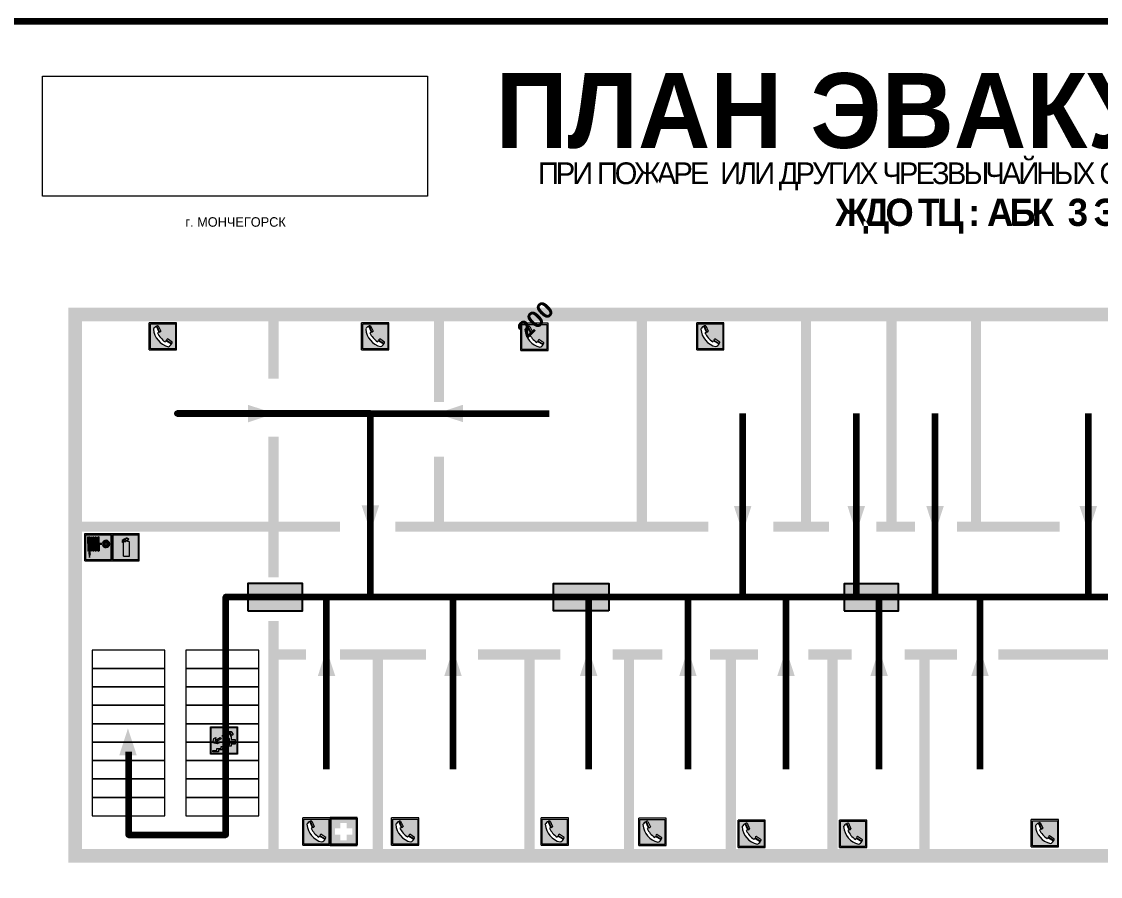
# Model space of a CAD drawing. Header units: millimetres. Extents: x 13114 to 67229, y 22859 to 38520.
# Drawn here: x 35169 to 35486, y 25619.9 to 25871.1 of the extents above; entities that cross this region are included whole.
import ezdxf

# ---------------------------------------------------------------- set-up
doc = ezdxf.new("R2010")
doc.units = ezdxf.units.MM
doc.layers.add('План_Штампы', color=7, linetype='Continuous')
doc.styles.add('обычный', font='arial.ttf')
picture_1 = doc.add_image_def('image1.jpg', size_in_pixel=(337, 105))

# ---------------------------------------------------------------- blocks, each defined once
blk = doc.blocks.new('вниз 3')
at = {"lineweight": 0, "true_color": 0xffffff}
h = blk.add_hatch(color=7, dxfattribs=at)
h.dxf.hatch_style = 1
h.paths.add_polyline_path([(40997.5, -4475.69), (40997.25, -4475.28), (40995.76, -4476.15), (40995.97, -4475.23), (40995.39, -4475.56), (40995.05, -4476.83), (40996.33, -4477.17), (40996.91, -4476.83), (40996, -4476.55)], flags=0)
h.paths.add_polyline_path([(40999.81, -4473.95), (41000.22, -4473.95), (41000.64, -4474.67), (41001.03, -4474.43), (41000.46, -4473.49), (41000.42, -4473.49), (40999.43, -4473.49), (40998.68, -4473.92), (40998.68, -4474.57), (40997.88, -4474.57), (40997.88, -4475), (40999.14, -4475), (40999.14, -4474.43), (40999.14, -4474.38), (40999.59, -4475.15), (40998.72, -4475.67), (40998.72, -4477.06), (40999.24, -4477.06), (40999.24, -4475.96), (40999.95, -4475.56), (40999.95, -4476.43), (41001.61, -4476.43), (41001.61, -4475.88), (41000.47, -4475.88), (41000.47, -4475.12)], flags=0)
h.paths.add_polyline_path([(40999.2, -4473.24, 1), (40998.35, -4473.24, 1)], flags=0)
h.paths.add_polyline_path([(41000.46, -4477.26), (41001.69, -4477.26), (41001.69, -4476.84), (41000.03, -4476.84), (41000.03, -4477.39), (40998.78, -4477.39), (40998.78, -4477.95), (40997.53, -4477.95), (40997.53, -4478.5), (40996.29, -4478.5), (40996.29, -4479.06), (40995.05, -4479.06), (40995.05, -4479.48), (40995.29, -4479.48), (40996.72, -4479.48), (40996.72, -4478.92), (40997.97, -4478.92), (40997.97, -4478.36), (40999.2, -4478.36), (40999.2, -4477.81), (41000.46, -4477.81)], flags=0)
h.paths.add_polyline_path([(41002.37, -4472.17), (40994.37, -4472.17), (40994.37, -4480.17), (41002.37, -4480.17)])
h.paths.add_polyline_path([(41002.16, -4479.96), (40994.57, -4479.96), (40994.57, -4472.37), (41002.16, -4472.37)], flags=16)
h.paths.add_polyline_path([(41001.61, -4475.88), (41001.61, -4476.43), (40999.95, -4476.43), (40999.95, -4475.56), (40999.24, -4475.96), (40999.24, -4477.06), (40998.72, -4477.06), (40998.72, -4475.67), (40999.59, -4475.15), (40999.14, -4474.38), (40999.14, -4474.43), (40999.14, -4475), (40997.88, -4475), (40997.88, -4474.57), (40998.68, -4474.57), (40998.68, -4473.92), (40999.43, -4473.49), (41000.42, -4473.49), (41000.46, -4473.49), (41001.03, -4474.43), (41000.64, -4474.67), (41000.22, -4473.95), (40999.81, -4473.95), (41000.47, -4475.12), (41000.47, -4475.88)], flags=0)
h.paths.add_polyline_path([(41001.69, -4476.84), (41001.69, -4477.26), (41000.46, -4477.26), (41000.46, -4477.81), (40999.2, -4477.81), (40999.2, -4478.36), (40997.97, -4478.36), (40997.97, -4478.92), (40996.72, -4478.92), (40996.72, -4479.48), (40995.05, -4479.48), (40995.05, -4479.06), (40996.29, -4479.06), (40996.29, -4478.5), (40997.53, -4478.5), (40997.53, -4477.95), (40998.78, -4477.95), (40998.78, -4477.39), (41000.03, -4477.39), (41000.03, -4476.84)], flags=0)
h.paths.add_polyline_path([(40998.35, -4473.24, -1), (40999.2, -4473.24, -1)], flags=0)
h.paths.add_polyline_path([(40997.5, -4475.69), (40996, -4476.55), (40996.91, -4476.83), (40996.33, -4477.17), (40995.05, -4476.83), (40995.39, -4475.56), (40995.97, -4475.23), (40995.76, -4476.15), (40997.25, -4475.28)], flags=0)
at = {"lineweight": 0}
h = blk.add_hatch(color=126, dxfattribs=at)
h.dxf.hatch_style = 1
h.paths.add_polyline_path([(41002.16, -4472.37), (40994.57, -4472.37), (40994.57, -4479.96), (41002.16, -4479.96)])
h.paths.add_polyline_path([(40995.97, -4475.23), (40995.76, -4476.15), (40997.25, -4475.28), (40997.5, -4475.69), (40996, -4476.55), (40996.91, -4476.83), (40996.33, -4477.17), (40995.05, -4476.83), (40995.39, -4475.56)], flags=16)
h.paths.add_polyline_path([(40997.88, -4474.57), (40998.68, -4474.57), (40998.68, -4473.92), (40999.43, -4473.49), (41000.42, -4473.49), (41000.46, -4473.49), (41001.03, -4474.43), (41000.64, -4474.67), (41000.22, -4473.95), (40999.81, -4473.95), (41000.47, -4475.12), (41000.47, -4475.88), (41001.61, -4475.88), (41001.61, -4476.43), (40999.95, -4476.43), (40999.95, -4475.56), (40999.24, -4475.96), (40999.24, -4477.06), (40998.72, -4477.06), (40998.72, -4475.67), (40999.59, -4475.15), (40999.14, -4474.38), (40999.14, -4474.43), (40999.14, -4475), (40997.88, -4475)], flags=16)
h.paths.add_polyline_path([(40998.35, -4473.24, -1), (40999.2, -4473.24, -1)], flags=16)
h.paths.add_polyline_path([(40997.53, -4477.95), (40998.78, -4477.95), (40998.78, -4477.39), (41000.03, -4477.39), (41000.03, -4476.84), (41001.69, -4476.84), (41001.69, -4477.26), (41000.46, -4477.26), (41000.46, -4477.81), (40999.2, -4477.81), (40999.2, -4478.36), (40997.97, -4478.36), (40997.97, -4478.92), (40996.72, -4478.92), (40996.72, -4479.48), (40995.05, -4479.48), (40995.05, -4479.06), (40996.29, -4479.06), (40996.29, -4478.5), (40997.53, -4478.5)], flags=16)
at = {"lineweight": 0, "true_color": 0xffffff}
h = blk.add_hatch(color=7, dxfattribs=at)
h.dxf.hatch_style = 1
h.paths.add_polyline_path([(40999.2, -4473.24, 1), (40998.35, -4473.24, 1)])
h.paths.add_polyline_path([(40999.81, -4473.95), (41000.22, -4473.95), (41000.64, -4474.67), (41001.03, -4474.43), (41000.46, -4473.49), (41000.42, -4473.49), (40999.43, -4473.49), (40998.68, -4473.92), (40998.68, -4474.57), (40997.88, -4474.57), (40997.88, -4475), (40999.14, -4475), (40999.14, -4474.43), (40999.14, -4474.38), (40999.59, -4475.15), (40998.72, -4475.67), (40998.72, -4477.06), (40999.24, -4477.06), (40999.24, -4475.96), (40999.95, -4475.56), (40999.95, -4476.43), (41001.61, -4476.43), (41001.61, -4475.88), (41000.47, -4475.88), (41000.47, -4475.12)])
h.paths.add_polyline_path([(40999.2, -4477.81), (41000.46, -4477.81), (41000.46, -4477.26), (41001.69, -4477.26), (41001.69, -4476.84), (41000.03, -4476.84), (41000.03, -4477.39), (40998.78, -4477.39), (40998.78, -4477.95), (40997.53, -4477.95), (40997.53, -4478.5), (40996.29, -4478.5), (40996.29, -4479.06), (40995.05, -4479.06), (40995.05, -4479.48), (40995.29, -4479.48), (40996.72, -4479.48), (40996.72, -4478.92), (40997.97, -4478.92), (40997.97, -4478.36), (40999.2, -4478.36)])
h.paths.add_polyline_path([(40997.5, -4475.69), (40997.25, -4475.28), (40995.76, -4476.15), (40995.97, -4475.23), (40995.39, -4475.56), (40995.05, -4476.83), (40996.33, -4477.17), (40996.91, -4476.83), (40996, -4476.55)])
at = {"color": 126, "lineweight": 0}
for points in [[(40994.37, -4472.17), (41002.37, -4472.17), (41002.37, -4480.17), (40994.37, -4480.17)], [(40994.57, -4472.37), (41002.16, -4472.37), (41002.16, -4479.96), (40994.57, -4479.96)]]:
    blk.add_lwpolyline(points, close=True, dxfattribs=at)
for points in [[(40995.05, -4476.83), (40995.39, -4475.56), (40995.97, -4475.23), (40995.76, -4476.15), (40997.25, -4475.28), (40997.5, -4475.69), (40996, -4476.55), (40996.91, -4476.83), (40996.33, -4477.17), (40995.05, -4476.83)], [(40999.14, -4474.43), (40999.14, -4475), (40997.88, -4475), (40997.88, -4474.57), (40998.68, -4474.57), (40998.68, -4473.92), (40999.43, -4473.49), (41000.42, -4473.49), (41000.46, -4473.49), (41001.03, -4474.43), (41000.64, -4474.67), (41000.22, -4473.95), (40999.81, -4473.95), (41000.47, -4475.12), (41000.47, -4475.88), (41001.61, -4475.88), (41001.61, -4476.43), (40999.95, -4476.43), (40999.95, -4475.56), (40999.24, -4475.96), (40999.24, -4477.06), (40998.72, -4477.06), (40998.72, -4475.67), (40999.59, -4475.15), (40999.14, -4474.38), (40999.14, -4474.43)], [(40995.29, -4479.48), (40995.05, -4479.48), (40995.05, -4479.06), (40996.29, -4479.06), (40996.29, -4478.5), (40997.53, -4478.5), (40997.53, -4477.95), (40998.78, -4477.95), (40998.78, -4477.39), (41000.03, -4477.39), (41000.03, -4476.84), (41001.69, -4476.84), (41001.69, -4477.26), (41000.46, -4477.26), (41000.46, -4477.81), (40999.2, -4477.81), (40999.2, -4478.36), (40997.97, -4478.36), (40997.97, -4478.92), (40996.72, -4478.92), (40996.72, -4479.48), (40995.05, -4479.48)]]:
    blk.add_lwpolyline(points, dxfattribs=at)
blk.add_circle((40998.77, -4473.24), 0.426, dxfattribs=at)
blk = doc.blocks.new('A$C7B4425F7')
at = {"true_color": 0xffffff}
blk.add_hatch(color=7, dxfattribs=at).paths.add_polyline_path([(0, 0), (-16, 0), (-16, -8), (0, -8)])
h = blk.add_hatch(color=126)
h.paths.add_polyline_path([(-0.2, -0.2), (-15.8, -0.2), (-15.8, -7.8), (-0.2, -7.8)])
h.paths.add_polyline_path([(-11.76, -2.03), (-11.76, -3.66), (-11.17, -3.66, -0.568275), (-11.17, -6.18), (-12.58, -6.18), (-12.58, -2.03)], flags=16)
h.paths.add_polyline_path([(-13.33, -4.12, -0.495768), (-13.59, -6.18), (-15.03, -6.18), (-15.03, -2.03), (-13.59, -2.03, -0.487973)], flags=16)
h.paths.add_polyline_path([(-10.25, -2.03), (-9.48, -2.03), (-9.48, -6.18), (-10.25, -6.18)], flags=16)
h.paths.add_polyline_path([(-13.84, -3.69), (-14.24, -3.69), (-14.24, -3.03), (-13.9, -3.03, -0.692621)], flags=0)
h.paths.add_polyline_path([(-9.15, -2.03), (-8.4, -2.03), (-8.04, -3.07), (-7.68, -2.03), (-6.93, -2.03), (-7.64, -4.1), (-6.93, -6.18), (-7.68, -6.18), (-8.04, -5.14), (-8.4, -6.18), (-9.15, -6.18), (-8.44, -4.1)], flags=16)
h.paths.add_polyline_path([(-11.76, -4.46), (-11.42, -4.46, -0.692621), (-11.36, -5.12), (-11.76, -5.12)], flags=0)
h.paths.add_polyline_path([(-13.9, -5.2), (-14.24, -5.2), (-14.24, -4.55), (-13.84, -4.55, -0.708038)], flags=0)
edge = h.paths.add_edge_path(flags=16)
edge.add_ellipse((-5.51, -4.08), major_axis=(0, 2.05), ratio=0.586184, start_angle=0, end_angle=360)
edge = h.paths.add_edge_path(flags=0)
edge.add_ellipse((-5.51, -4.08), major_axis=(0, 1.14), ratio=0.454828, start_angle=0, end_angle=360)
h.paths.add_polyline_path([(-4.13, -4.96, 0.377264), (-3.48, -4.52, 0.0555), (-3.16, -2.03), (-1.66, -2.03), (-1.66, -4.96), (-0.96, -4.96), (-0.96, -7.01), (-1.75, -7.01), (-1.75, -6.18), (-3.3, -6.18), (-3.3, -7.02), (-4.13, -7.02)], flags=16)
h.paths.add_polyline_path([(-2.73, -2.91), (-2.28, -2.91), (-2.28, -4.96), (-3.05, -4.96, 0.079136)], flags=0)
at = {"color": 126}
blk.add_lwpolyline([(-16, -8), (0, -8), (0, 0), (-16, 0)], close=True, dxfattribs=at)
blk = doc.blocks.new('A$C37112FD5')
at = {"true_color": 0xf5f5ff}
h = blk.add_hatch(color=7, dxfattribs=at)
h.dxf.hatch_style = 1
h.paths.add_polyline_path([(12.8, -7.4), (0, -7.4), (0, -20.2), (12.8, -20.2)])
h.paths.add_polyline_path([(12.29, -7.91), (12.29, -19.69), (0.51, -19.69), (0.51, -7.91)], flags=16)
h.paths.add_polyline_path([(4.98, -9.04, -0.42597), (5.17, -9.22), (5.17, -12.25), (5.17, -15.29, -0.432244), (4.98, -15.47), (4.83, -15.47, -0.42597), (4.64, -15.29), (4.64, -12.25), (4.64, -9.22, -0.432244), (4.83, -9.04)], flags=0)
h.paths.add_polyline_path([(4.28, -9.22), (4.28, -12.25), (4.28, -15.29, -0.432244), (4.09, -15.47), (3.94, -15.47, -0.42597), (3.75, -15.29), (3.75, -12.25), (3.75, -9.22, -0.432244), (3.94, -9.04), (4.09, -9.04, -0.42597)], flags=0)
h.paths.add_polyline_path([(5.72, -9.04), (5.87, -9.04, -0.42597), (6.06, -9.22), (6.06, -12.25), (6.06, -15.29, -0.432244), (5.87, -15.47), (5.72, -15.47, -0.42597), (5.53, -15.29), (5.53, -12.25), (5.53, -9.22, -0.432244)], flags=0)
h.paths.add_polyline_path([(6.42, -8.9), (6.5, -8.9, -0.42597), (6.69, -9.08), (6.69, -12.03), (8.21, -12.03, -15.824349), (8.21, -12.47), (6.69, -12.47), (6.69, -15.42, -0.432244), (6.5, -15.6), (6.42, -15.6)], flags=0)
h.paths.add_polyline_path([(3.39, -9.22), (3.39, -12.25), (3.39, -15.29, -0.432244), (3.2, -15.47), (3.05, -15.47, -0.42597), (2.85, -15.29), (2.85, -12.25), (2.85, -9.22, -0.432244), (3.05, -9.04), (3.2, -9.04, -0.42597)], flags=0)
h.paths.add_polyline_path([(2.5, -9.22), (2.5, -16.71), (1.96, -16.71), (1.96, -9.22, -0.432244), (2.15, -9.04), (2.31, -9.04, -0.42597)], flags=0)
h.paths.add_polyline_path([(1.61, -8.9), (1.61, -15.6), (1.57, -15.6, -0.42597), (1.37, -15.42), (1.37, -12.03), (1.37, -9.09, -0.432244), (1.57, -8.9)], flags=0)
h.paths.add_polyline_path([(9.76, -10.81), (9.76, -12.03), (8.49, -12.03, -0.336371)], flags=0)
h.paths.add_polyline_path([(8.49, -12.47), (9.76, -12.47), (9.76, -13.7, -0.336371)], flags=0)
h.paths.add_polyline_path([(10.11, -10.81, -0.336371), (11.38, -12.03), (10.11, -12.03)], flags=0)
h.paths.add_polyline_path([(10.11, -12.47), (11.38, -12.47, -0.336371), (10.11, -13.7)], flags=0)
h.paths.add_polyline_path([(2.5, -16.84), (2.5, -17.05), (1.97, -17.05), (1.97, -16.84)], flags=0)
h.paths.add_polyline_path([(2.5, -17.24, -0.033778), (2.24, -18.6, -0.033778), (1.97, -17.24)], flags=0)
h = blk.add_hatch(color=242)
h.dxf.hatch_style = 1
h.paths.add_polyline_path([(12.29, -7.91), (0.51, -7.91), (0.51, -19.69), (12.29, -19.69)])
h.paths.add_polyline_path([(6.42, -15.6), (6.42, -8.9), (6.5, -8.9, -0.42597), (6.69, -9.08), (6.69, -12.03), (8.21, -12.03, -15.824349), (8.21, -12.47), (6.69, -12.47), (6.69, -15.42, -0.432244), (6.5, -15.6)], flags=16)
h.paths.add_polyline_path([(5.87, -15.47), (5.72, -15.47, -0.42597), (5.53, -15.29), (5.53, -12.25), (5.53, -9.22, -0.432244), (5.72, -9.04), (5.87, -9.04, -0.42597), (6.06, -9.22), (6.06, -12.25), (6.06, -15.29, -0.432244)], flags=16)
h.paths.add_polyline_path([(4.98, -15.47), (4.83, -15.47, -0.42597), (4.64, -15.29), (4.64, -12.25), (4.64, -9.22, -0.432244), (4.83, -9.04), (4.98, -9.04, -0.42597), (5.17, -9.22), (5.17, -12.25), (5.17, -15.29, -0.432244)], flags=16)
h.paths.add_polyline_path([(4.09, -15.47), (3.94, -15.47, -0.42597), (3.75, -15.29), (3.75, -12.25), (3.75, -9.22, -0.432244), (3.94, -9.04), (4.09, -9.04, -0.42597), (4.28, -9.22), (4.28, -12.25), (4.28, -15.29, -0.432244)], flags=16)
h.paths.add_polyline_path([(3.2, -15.47), (3.05, -15.47, -0.42597), (2.85, -15.29), (2.85, -12.25), (2.85, -9.22, -0.432244), (3.05, -9.04), (3.2, -9.04, -0.42597), (3.39, -9.22), (3.39, -12.25), (3.39, -15.29, -0.432244)], flags=16)
h.paths.add_polyline_path([(2.5, -17.05), (1.97, -17.05), (1.97, -16.84), (2.5, -16.84)], flags=16)
h.paths.add_polyline_path([(2.5, -17.24, -0.033778), (2.24, -18.6, -0.033778), (1.97, -17.24)], flags=16)
h.paths.add_polyline_path([(2.5, -16.71), (1.96, -16.71), (1.96, -9.22, -0.432244), (2.15, -9.04), (2.31, -9.04, -0.42597), (2.5, -9.22)], flags=16)
h.paths.add_polyline_path([(1.61, -15.6), (1.57, -15.6, -0.42597), (1.37, -15.42), (1.37, -12.03), (1.37, -9.09, -0.432244), (1.57, -8.9), (1.61, -8.9)], flags=16)
h.paths.add_polyline_path([(8.49, -12.47), (9.76, -12.47), (9.76, -13.7, -0.336371)], flags=0)
h.paths.add_polyline_path([(10.11, -13.7), (10.11, -12.47), (11.38, -12.47, -0.336371)], flags=0)
h.paths.add_polyline_path([(8.49, -12.03, -0.336371), (9.76, -10.81), (9.76, -12.03)], flags=0)
h.paths.add_polyline_path([(10.11, -12.03), (10.11, -10.81, -0.336371), (11.38, -12.03)], flags=0)
h = blk.add_hatch(color=7, dxfattribs=at)
h.dxf.hatch_style = 1
h.paths.add_polyline_path([(1.61, -8.9), (1.57, -8.9, 0.432244), (1.37, -9.09), (1.37, -12.03), (1.37, -15.42, 0.42597), (1.57, -15.6), (1.61, -15.6)])
h.paths.add_polyline_path([(2.5, -9.22, 0.42597), (2.31, -9.04), (2.15, -9.04, 0.432244), (1.96, -9.22), (1.96, -16.71), (2.5, -16.71)])
h.paths.add_polyline_path([(2.5, -16.84), (1.97, -16.84), (1.97, -17.05), (2.5, -17.05)])
h.paths.add_polyline_path([(2.5, -17.24), (1.97, -17.24, 0.033778), (2.24, -18.6, 0.033778)])
h.paths.add_polyline_path([(3.39, -12.25), (3.39, -9.22, 0.42597), (3.2, -9.04), (3.05, -9.04, 0.432244), (2.85, -9.22), (2.85, -12.25), (2.85, -15.29, 0.42597), (3.05, -15.47), (3.2, -15.47, 0.432244), (3.39, -15.29)])
h.paths.add_polyline_path([(4.28, -12.25), (4.28, -9.22, 0.42597), (4.09, -9.04), (3.94, -9.04, 0.432244), (3.75, -9.22), (3.75, -12.25), (3.75, -15.29, 0.42597), (3.94, -15.47), (4.09, -15.47, 0.432244), (4.28, -15.29)])
h.paths.add_polyline_path([(5.17, -12.25), (5.17, -9.22, 0.42597), (4.98, -9.04), (4.83, -9.04, 0.432244), (4.64, -9.22), (4.64, -12.25), (4.64, -15.29, 0.42597), (4.83, -15.47), (4.98, -15.47, 0.432244), (5.17, -15.29)])
h.paths.add_polyline_path([(6.06, -12.25), (6.06, -9.22, 0.42597), (5.87, -9.04), (5.72, -9.04, 0.432244), (5.53, -9.22), (5.53, -12.25), (5.53, -15.29, 0.42597), (5.72, -15.47), (5.87, -15.47, 0.432244), (6.06, -15.29)])
h.paths.add_polyline_path([(6.69, -12.47), (8.21, -12.47, 15.824349), (8.21, -12.03), (6.69, -12.03), (6.69, -9.08, 0.42597), (6.5, -8.9), (6.42, -8.9), (6.42, -15.6), (6.5, -15.6, 0.432244), (6.69, -15.42)])
h.paths.add_polyline_path([(8.49, -12.47), (9.76, -12.47), (9.76, -13.7, -0.336371)], flags=16)
h.paths.add_polyline_path([(8.49, -12.03, -0.336371), (9.76, -10.81), (9.76, -12.03)], flags=16)
h.paths.add_polyline_path([(10.11, -12.47), (11.38, -12.47, -0.336371), (10.11, -13.7)], flags=16)
h.paths.add_polyline_path([(10.11, -12.03), (10.11, -10.81, -0.336371), (11.38, -12.03)], flags=16)
h = blk.add_hatch(color=242)
h.dxf.hatch_style = 1
h.paths.add_polyline_path([(9.76, -10.81, 0.336371), (8.49, -12.03), (9.76, -12.03)])
h.paths.add_polyline_path([(10.11, -10.81), (10.11, -12.03), (11.38, -12.03, 0.336371)])
h.paths.add_polyline_path([(11.38, -12.47), (10.11, -12.47), (10.11, -13.7, 0.336371)])
h.paths.add_polyline_path([(9.76, -12.47), (8.49, -12.47, 0.336371), (9.76, -13.7)])
at = {"color": 242, "lineweight": 5}
for p, q in [((0, -20.2), (0, -7.4)), ((0, -7.4), (12.8, -7.4)), ((1.37, -12.03), (1.37, -9.08)), ((1.57, -8.9), (1.61, -8.9)), ((1.61, -8.9), (1.61, -15.6)), ((1.96, -16.71), (1.96, -9.22)), ((2.15, -9.04), (2.31, -9.04)), ((2.5, -16.71), (2.5, -9.22)), ((2.85, -12.25), (2.85, -9.22)), ((3.05, -9.04), (3.2, -9.04)), ((3.39, -12.25), (3.39, -9.22)), ((3.75, -12.25), (3.75, -9.22)), ((3.94, -9.04), (4.09, -9.04)), ((4.28, -12.25), (4.28, -9.22)), ((4.64, -12.25), (4.64, -9.22)), ((4.83, -9.04), (4.98, -9.04)), ((5.17, -12.25), (5.17, -9.22)), ((5.53, -12.25), (5.53, -9.22)), ((5.72, -9.04), (5.87, -9.04)), ((6.06, -12.25), (6.06, -9.22)), ((6.42, -8.9), (6.42, -15.6)), ((6.5, -8.9), (6.42, -8.9)), ((6.69, -12.03), (6.69, -9.08)), ((12.8, -20.2), (12.8, -7.4)), ((1.37, -12.03), (1.37, -15.42)), ((2.85, -12.25), (2.85, -15.29)), ((3.39, -12.25), (3.39, -15.29)), ((3.75, -12.25), (3.75, -15.29)), ((4.28, -12.25), (4.28, -15.29)), ((4.64, -12.25), (4.64, -15.29)), ((5.17, -12.25), (5.17, -15.29)), ((5.53, -12.25), (5.53, -15.29)), ((6.06, -12.25), (6.06, -15.29)), ((8.21, -12.03), (6.69, -12.03)), ((8.21, -12.47), (6.69, -12.47)), ((6.69, -12.47), (6.69, -15.42)), ((9.76, -12.03), (8.49, -12.03)), ((9.76, -12.47), (8.49, -12.47)), ((9.76, -10.81), (9.76, -12.03)), ((9.76, -12.47), (9.76, -13.7)), ((10.11, -10.81), (10.11, -12.03)), ((11.38, -12.03), (10.11, -12.03)), ((11.38, -12.47), (10.11, -12.47)), ((10.11, -12.47), (10.11, -13.7)), ((0, -20.2), (12.8, -20.2)), ((1.57, -15.6), (1.61, -15.6)), ((1.96, -16.71), (2.5, -16.71)), ((1.97, -16.84), (2.5, -16.84)), ((1.97, -17.05), (1.97, -16.84)), ((2.5, -17.05), (1.97, -17.05)), ((1.97, -17.24), (2.5, -17.24)), ((2.5, -16.84), (2.5, -17.05)), ((3.05, -15.47), (3.2, -15.47)), ((3.94, -15.47), (4.09, -15.47)), ((4.83, -15.47), (4.98, -15.47)), ((5.72, -15.47), (5.87, -15.47)), ((6.42, -15.6), (6.5, -15.6))]:
    blk.add_line(p, q, dxfattribs=at)
blk.add_lwpolyline([(0.51, -7.91), (12.29, -7.91), (12.29, -19.69), (0.51, -19.69)], close=True, dxfattribs=at)
for centre, radius, start, end in [((1.56, -9.09), 0.182, 87.1027, 180.6071), ((2.15, -9.22), 0.182, 87.1027, 180.6071), ((2.32, -9.22), 0.182, 359.3929, 92.8973), ((3.04, -9.22), 0.182, 87.1027, 180.6071), ((3.21, -9.22), 0.182, 359.3929, 92.8973), ((3.93, -9.22), 0.182, 87.1027, 180.6071), ((4.1, -9.22), 0.182, 359.3929, 92.8973), ((4.82, -9.22), 0.182, 87.1027, 180.6071), ((4.99, -9.22), 0.182, 359.3929, 92.8973), ((5.71, -9.22), 0.182, 87.1027, 180.6071), ((5.88, -9.22), 0.182, 359.3929, 92.8973), ((6.51, -9.09), 0.182, 359.3929, 92.8973), ((9.93, -12.25), 1.74, 187.2319, 172.7681), ((9.93, -12.25), 1.46, 96.9927, 171.3585), ((9.93, -12.25), 1.46, 188.6415, 263.0073), ((9.93, -12.25), 1.46, 8.6415, 83.0073), ((9.93, -12.25), 1.46, 276.9927, 351.3585), ((1.56, -15.42), 0.182, 179.3929, 272.8973), ((12.17, -15.98), 10.27, 187.041, 194.7793), ((-7.7, -15.98), 10.27, 345.2207, 352.959), ((3.04, -15.29), 0.182, 179.3929, 272.8973), ((3.21, -15.29), 0.182, 267.1027, 0.6071), ((3.93, -15.29), 0.182, 179.3929, 272.8973), ((4.1, -15.29), 0.182, 267.1027, 0.6071), ((4.82, -15.29), 0.182, 179.3929, 272.8973), ((4.99, -15.29), 0.182, 267.1027, 0.6071), ((5.71, -15.29), 0.182, 179.3929, 272.8973), ((5.88, -15.29), 0.182, 267.1027, 0.6071), ((6.51, -15.42), 0.182, 267.1027, 0.6071)]:
    blk.add_arc(centre, radius, start, end, dxfattribs=at)
blk = doc.blocks.new('A$C3AD82952')
at = {"true_color": 0xf5f5ff}
h = blk.add_hatch(color=7, dxfattribs=at)
h.dxf.hatch_style = 1
h.paths.add_polyline_path([(8.21, 8.73, 0.414214), (7.89, 9.05), (7.22, 9.05), (7.22, 9.92), (7.59, 9.92, 1), (7.57, 10.36), (7.22, 10.36), (7.22, 10.6), (6.43, 10.6), (6.43, 10.36), (6.01, 10.36), (4.74, 9.59), (4.74, 8.69), (4.98, 8.73), (4.98, 9.26), (6.12, 9.91), (6.43, 9.91), (6.43, 9.05), (5.76, 9.05, 0.414214), (5.44, 8.73), (5.44, 2.2), (8.21, 2.2)], flags=0)
h.paths.add_polyline_path([(12.8, 12.8), (0, 12.8), (0, 0), (12.8, 0)])
h.paths.add_polyline_path([(0.51, 12.29), (12.29, 12.29), (12.29, 0.51), (0.51, 0.51)], flags=16)
h.paths.add_polyline_path([(4.74, 9.59), (6.01, 10.36), (6.43, 10.36), (6.43, 10.6), (7.22, 10.6), (7.22, 10.36), (7.59, 10.36, -0.94586), (7.59, 9.92), (7.22, 9.92), (7.22, 9.05), (7.89, 9.05, -0.414214), (8.21, 8.73), (8.21, 2.2), (5.44, 2.2), (5.44, 8.73, -0.414214), (5.76, 9.05), (6.43, 9.05), (6.43, 9.91), (6.12, 9.91), (4.98, 9.26), (4.98, 8.73), (4.74, 8.69)], flags=0)
h = blk.add_hatch(color=242)
h.dxf.hatch_style = 1
h.paths.add_polyline_path([(12.29, 12.29), (0.51, 12.29), (0.51, 0.51), (12.29, 0.51)])
h.paths.add_polyline_path([(4.74, 8.69), (4.74, 9.59), (6.01, 10.36), (6.43, 10.36), (6.43, 10.6), (7.22, 10.6), (7.22, 10.36), (7.59, 10.36, -0.94586), (7.59, 9.92), (7.22, 9.92), (7.22, 9.05), (7.89, 9.05, -0.414214), (8.21, 8.73), (8.21, 2.2), (5.44, 2.2), (5.44, 8.73, -0.414214), (5.76, 9.05), (6.43, 9.05), (6.43, 9.91), (6.12, 9.91), (4.98, 9.26), (4.98, 8.73)], flags=16)
h = blk.add_hatch(color=7, dxfattribs=at)
h.dxf.hatch_style = 1
h.paths.add_polyline_path([(8.21, 8.73, 0.414214), (7.89, 9.05), (7.22, 9.05), (7.22, 9.92), (7.59, 9.92, 1), (7.57, 10.36), (7.22, 10.36), (7.22, 10.6), (6.43, 10.6), (6.43, 10.36), (6.01, 10.36), (4.74, 9.59), (4.74, 8.69), (4.98, 8.73), (4.98, 9.26), (6.12, 9.91), (6.43, 9.91), (6.43, 9.05), (5.76, 9.05, 0.414214), (5.44, 8.73), (5.44, 2.2), (8.21, 2.2)])
at = {"color": 242, "lineweight": 5}
for p, q in [((0, 0), (0, 12.8)), ((0, 12.8), (12.8, 12.8)), ((6.01, 10.36), (4.74, 9.59)), ((6.01, 10.36), (6.43, 10.36)), ((7.22, 10.6), (6.43, 10.6)), ((6.43, 10.6), (6.43, 10.36)), ((7.22, 10.36), (7.22, 10.6)), ((7.59, 10.36), (7.22, 10.36)), ((12.8, 0), (12.8, 12.8)), ((4.74, 9.59), (4.74, 8.69)), ((4.74, 8.69), (4.98, 8.73)), ((4.98, 9.26), (6.12, 9.91)), ((4.98, 8.73), (4.98, 9.26)), ((5.44, 2.2), (5.44, 8.73)), ((5.76, 9.05), (6.43, 9.05)), ((6.12, 9.91), (6.43, 9.91)), ((6.43, 9.91), (6.43, 9.05)), ((7.22, 9.05), (7.22, 9.92)), ((7.59, 9.92), (7.22, 9.92)), ((7.89, 9.05), (7.22, 9.05)), ((8.21, 2.2), (8.21, 8.73)), ((0, 0), (12.8, 0)), ((5.44, 2.2), (8.21, 2.2))]:
    blk.add_line(p, q, dxfattribs=at)
blk.add_lwpolyline([(0.51, 12.29), (12.29, 12.29), (12.29, 0.51), (0.51, 0.51)], close=True, dxfattribs=at)
for centre, radius, start, end in [((7.58, 10.14), 0.223, 273.1875, 86.8125), ((5.76, 8.73), 0.32, 90, 180), ((7.89, 8.73), 0.32, 0, 90)]:
    blk.add_arc(centre, radius, start, end, dxfattribs=at)
blk = doc.blocks.new('A$C456E1F9C')
at = {"lineweight": 5}
h = blk.add_hatch(color=242, dxfattribs=at)
h.paths.add_polyline_path([(0.51, -1.47), (0.51, -13.26), (12.29, -13.26), (12.29, -1.47)])
h.paths.add_polyline_path([(5.42, -4.95, -0.254479), (4.78, -5.4), (3.52, -2.53, -0.209735), (4.23, -2.4)], flags=16)
h.paths.add_polyline_path([(8.53, -8.6), (10.87, -10.17), (10.54, -10.76), (8.03, -9.13, -0.192251)], flags=16)
h.paths.add_polyline_path([(4.61, -5.49, 0.005518), (3.87, -5.72, 0.128647), (7.49, -10.01, 0.00809), (7.83, -9.33), (10.47, -10.97, -0.16736), (8.99, -12.25, -0.327862), (1.95, -3.95, -0.166952), (3.36, -2.62)], flags=16)
at = {"color": 242, "lineweight": 5}
for p, q in [((0, -13.77), (0, -0.97)), ((12.8, -0.97), (0, -0.97)), ((4.61, -5.49), (3.36, -2.62)), ((3.52, -2.53), (4.78, -5.4)), ((4.23, -2.4), (5.42, -4.95)), ((12.8, -13.77), (12.8, -0.97)), ((7.83, -9.33), (10.47, -10.97)), ((8.03, -9.13), (10.54, -10.76)), ((10.81, -10.12), (8.53, -8.6)), ((10.8, -10.3), (10.81, -10.12)), ((0, -13.77), (12.8, -13.77)), ((10.54, -10.76), (10.8, -10.3))]:
    blk.add_line(p, q, dxfattribs=at)
blk.add_lwpolyline([(0.51, -1.47), (12.29, -1.47), (12.29, -13.26), (0.51, -13.26)], close=True, dxfattribs=at)
for centre, radius, start, end in [((4.59, -5.34), 2.99, 114.2845, 152.1974), ((11.12, -3.31), 9.19, 183.9915, 256.6009), ((4.02, -3.27), 0.891, 76.3284, 123.7092), ((4.68, -4.59), 0.824, 276.9621, 334.0723), ((14.98, -39.1), 35.17, 107.1487, 108.4135), ((13.86, -0.94), 11.08, 205.5536, 234.8762), ((-13.31, 0.8), 23.44, 332.5487, 334.4027), ((8.94, -9.5), 0.989, 114.4092, 157.9388), ((7.87, -9.46), 3, 291.9291, 329.9329)]:
    blk.add_arc(centre, radius, start, end, dxfattribs=at)
blk = doc.blocks.new('A$C18900ED3')
h = blk.add_hatch(color=126)
h.paths.add_polyline_path([(-0.18, -0.18), (-7.02, -0.18), (-7.02, -7.02), (-0.18, -7.02)])
h.paths.add_polyline_path([(-5.89, -4.46), (-5.89, -2.77), (-4.46, -2.77), (-4.46, -1.31), (-2.77, -1.31), (-2.77, -2.77), (-1.33, -2.77), (-1.33, -4.46), (-2.77, -4.46), (-2.77, -5.89), (-4.46, -5.89), (-4.46, -4.46)], flags=16)
at = {"color": 126}
for p, q in [((-7.2, 0), (-7.2, -7.2)), ((0, 0), (-7.2, 0)), ((0, -7.2), (0, 0)), ((-7.02, -7.02), (-7.02, -0.18)), ((-7.02, -0.18), (-0.18, -0.18)), ((-0.18, -0.18), (-0.18, -7.02)), ((-7.2, -7.2), (0, -7.2)), ((-0.18, -7.02), (-7.02, -7.02))]:
    blk.add_line(p, q, dxfattribs=at)
blk = doc.blocks.new('A$C32E8229D')
at = {"true_color": 0xffffff}
blk.add_hatch(color=7, dxfattribs=at).paths.add_polyline_path([(0, 0), (0, -8), (16, -8), (16, 0)])
h = blk.add_hatch(color=126)
h.paths.add_polyline_path([(0.2, -0.2), (15.8, -0.2), (15.8, -7.8), (0.2, -7.8)])
h.paths.add_polyline_path([(13.49, -2.05), (12.08, -2.05), (11.37, -2.63, 0.162397), (11.29, -2.84), (11.29, -3.63), (10.35, -3.63), (10.35, -4.05), (11.68, -4.05), (11.68, -3.48), (12.26, -4.28), (11.29, -5.1), (11.29, -6.78), (11.85, -6.78), (11.85, -5.44), (12.8, -4.64), (12.8, -5.94), (14.46, -5.94), (14.46, -5.39), (13.45, -5.39), (13.45, -3.97), (12.46, -2.59), (13.15, -2.59), (13.69, -3.34), (14.18, -3)], flags=16)
h.paths.add_polyline_path([(10.74, -1.82, 1), (11.8, -1.82, 1)], flags=16)
h.paths.add_polyline_path([(9.39, -3.59), (5.99, -3.59), (6.56, -3.03), (5.91, -3.03), (5.1, -3.83), (5.91, -4.64), (6.56, -4.64), (5.99, -4.09), (9.39, -4.09)], flags=16)
h.paths.add_polyline_path([(4.29, -1.08), (1.72, -1.08), (1.72, -6.6), (4.29, -6.6)], flags=16)
at = {"color": 126}
blk.add_lwpolyline([(16, -8), (0, -8), (0, 0), (16, 0)], close=True, dxfattribs=at)

msp = doc.modelspace()

# ---------------------------------------------------------------- linework, layer by layer
at = {"color": 6, "lineweight": 100}
msp.add_lwpolyline([(35149.77, 25476.07), (35749.77, 25476.07), (35749.77, 25871.07), (35149.77, 25871.07)], close=True, dxfattribs=at)
at = {"lineweight": 0}
for points, const_width in [([(35252.68, 25625.9), (35184.72, 25625.9), (35184.72, 25784.98), (35718.23, 25784.98), (35718.23, 25625.9), (35709.87, 25625.9)], 4), ([(35243, 25766.11), (35243, 25784.03)], 3), ([(35291.63, 25759.31), (35291.63, 25784.34)], 3), ([(35351.19, 25722.64), (35351.19, 25783.97)], 3), ([(35399.46, 25722.64), (35399.46, 25785.82)], 3), ([(35424.56, 25722.64), (35424.56, 25784.42)], 3), ([(35449.39, 25722.64), (35449.39, 25784.73)], 3), ([(35243, 25722.64), (35243, 25749.12)], 3), ([(35291.63, 25722.64), (35291.63, 25743.25)], 3), ([(35243, 25707.77), (35243, 25722.64), (35184.63, 25722.64), (35262.54, 25722.64)], 3), ([(35278.83, 25722.64), (35370.78, 25722.64)], 3), ([(35389.88, 25722.64), (35406.2, 25722.64)], 3), ([(35420.07, 25722.64), (35431.46, 25722.64)], 3), ([(35443.79, 25722.64), (35473.98, 25722.64)], 3), ([(35243, 25625.9), (35243, 25694.94)], 3), ([(35455.93, 25685.07), (35508.16, 25685.07), (35508.16, 25697.6)], 3), ([(35377.35, 25685.28), (35377.35, 25625.9)], 3), ([(35407.24, 25685.28), (35407.24, 25625.9)], 3), ([(35434.27, 25685.28), (35434.27, 25625.9)], 3), ([(35243, 25685.07), (35252.51, 25685.07)], 3), ([(35262.5, 25685.07), (35287.83, 25685.07)], 3), ([(35273.67, 25685.07), (35273.67, 25625.69)], 3), ([(35303.06, 25685.07), (35327.29, 25685.07)], 3), ([(35318.19, 25685.07), (35318.19, 25625.69)], 3), ([(35342.64, 25685.07), (35357.25, 25685.07)], 3), ([(35347.45, 25685.07), (35347.45, 25625.69)], 3), ([(35371.29, 25685.07), (35385.33, 25685.07)], 3), ([(35400.15, 25685.07), (35412.83, 25685.07)], 3), ([(35428.43, 25685.07), (35443.84, 25685.07)], 3), ([(35697.19, 25625.9), (35252.68, 25625.9)], 4)]:
    msp.add_lwpolyline(points, dxfattribs=dict(at, const_width=const_width))
at = {"color": 126, "lineweight": 100, "true_color": 0x008754}
for points in [[(35271.5, 25702.04), (35271.5, 25755.88), (35214.65, 25755.88), (35324.03, 25755.88)], [(35380.89, 25702.04), (35380.89, 25755.88)], [(35414.25, 25702.04), (35414.25, 25755.88)], [(35437.41, 25702.04), (35437.41, 25755.88)], [(35482.45, 25702.04), (35482.45, 25755.88)], [(35200.42, 25656.52), (35200.42, 25632.13), (35229, 25632.13), (35229, 25702.04), (35609.54, 25702.04)], [(35258.5, 25702.04), (35258.5, 25651.35)], [(35295.67, 25702.04), (35295.67, 25651.35)], [(35335.51, 25702.04), (35335.51, 25651.35)], [(35364.69, 25702.04), (35364.69, 25651.35)], [(35393.52, 25702.04), (35393.52, 25651.35)], [(35420.86, 25702.04), (35420.86, 25651.35)], [(35450.52, 25702.04), (35450.52, 25651.35)]]:
    msp.add_lwpolyline(points, dxfattribs=at)
at = {"lineweight": 0}
for points in [[(35189.69, 25680.98), (35211.1, 25680.98), (35211.1, 25686.39), (35189.69, 25686.39)], [(35217.25, 25680.98), (35238.66, 25680.98), (35238.66, 25686.39), (35217.25, 25686.39)], [(35189.69, 25675.57), (35211.1, 25675.57), (35211.1, 25680.98), (35189.69, 25680.98)], [(35217.25, 25675.57), (35238.66, 25675.57), (35238.66, 25680.98), (35217.25, 25680.98)], [(35189.69, 25670.16), (35211.1, 25670.16), (35211.1, 25675.57), (35189.69, 25675.57)], [(35217.25, 25670.16), (35238.66, 25670.16), (35238.66, 25675.57), (35217.25, 25675.57)], [(35189.69, 25664.75), (35211.1, 25664.75), (35211.1, 25670.16), (35189.69, 25670.16)], [(35217.25, 25664.75), (35238.66, 25664.75), (35238.66, 25670.16), (35217.25, 25670.16)], [(35189.69, 25659.34), (35211.1, 25659.34), (35211.1, 25664.75), (35189.69, 25664.75)], [(35217.25, 25659.34), (35238.66, 25659.34), (35238.66, 25664.75), (35217.25, 25664.75)], [(35189.69, 25653.93), (35211.1, 25653.93), (35211.1, 25659.34), (35189.69, 25659.34)], [(35217.25, 25653.93), (35238.66, 25653.93), (35238.66, 25659.34), (35217.25, 25659.34)], [(35189.69, 25648.52), (35211.1, 25648.52), (35211.1, 25653.93), (35189.69, 25653.93)], [(35217.25, 25648.52), (35238.66, 25648.52), (35238.66, 25653.93), (35217.25, 25653.93)], [(35189.69, 25643.11), (35211.1, 25643.11), (35211.1, 25648.52), (35189.69, 25648.52)], [(35217.25, 25643.11), (35238.66, 25643.11), (35238.66, 25648.52), (35217.25, 25648.52)], [(35189.69, 25637.7), (35211.1, 25637.7), (35211.1, 25643.11), (35189.69, 25643.11)], [(35217.25, 25637.7), (35238.66, 25637.7), (35238.66, 25643.11), (35217.25, 25643.11)]]:
    msp.add_lwpolyline(points, close=True, dxfattribs=at)
at = {"layer": 'План_Штампы', "color": 126, "true_color": 0x008754}
for points in [[(35235.49, 25753.3), (35235.5, 25758.44), (35243.38, 25755.89)], [(35298.71, 25758.48), (35298.7, 25753.35), (35290.82, 25755.89)], [(35268.88, 25728.93), (35274.02, 25728.92), (35271.47, 25721.04)], [(35378.27, 25728.71), (35383.41, 25728.7), (35380.86, 25720.82)], [(35411.64, 25728.71), (35416.78, 25728.7), (35414.23, 25720.82)], [(35434.79, 25728.71), (35439.93, 25728.7), (35437.38, 25720.82)], [(35479.83, 25728.71), (35484.97, 25728.7), (35482.42, 25720.82)], [(35261.14, 25678.73), (35256, 25678.75), (35258.55, 25686.63)], [(35298.31, 25678.73), (35293.17, 25678.75), (35295.72, 25686.63)], [(35338.15, 25678.73), (35333.02, 25678.75), (35335.56, 25686.63)], [(35367.33, 25678.73), (35362.2, 25678.75), (35364.74, 25686.63)], [(35396.16, 25678.73), (35391.02, 25678.75), (35393.57, 25686.63)], [(35423.5, 25678.73), (35418.37, 25678.75), (35420.91, 25686.63)], [(35453.16, 25678.73), (35448.02, 25678.75), (35450.57, 25686.63)], [(35202.8, 25655.47), (35197.67, 25655.48), (35200.21, 25663.36)]]:
    msp.add_solid(points, dxfattribs=at)

# ---------------------------------------------------------------- block references
for name, p, xscale, yscale, zscale in [('A$C456E1F9C', (35206.48, 25783.19), 0.625, 0.625, 0.625), ('A$C456E1F9C', (35268.87, 25783.2), 0.625, 0.625, 0.625), ('A$C456E1F9C', (35315.66, 25783.01), 0.625, 0.625, 0.625), ('A$C456E1F9C', (35367.35, 25783.2), 0.625, 0.625, 0.625), ('A$C37112FD5', (35187.55, 25725.22), 0.6249984004534781, 0.6249984004534781, 0.6249984004534781), ('A$C3AD82952', (35195.55, 25712.6), 0.625, 0.625, 0.625), ('A$C456E1F9C', (35251.59, 25637.65), 0.625, 0.625, 0.625), ('A$C18900ED3', (35267.59, 25637.05), 1.111111111007631, 1.111111111007631, 1.111111111007631), ('A$C456E1F9C', (35277.7, 25637.65), 0.625, 0.625, 0.625), ('A$C456E1F9C', (35321.62, 25637.65), 0.625, 0.625, 0.625), ('A$C456E1F9C', (35350.33, 25637.56), 0.625, 0.625, 0.625), ('A$C456E1F9C', (35379.48, 25636.99), 0.625, 0.625, 0.625), ('A$C456E1F9C', (35409.28, 25636.99), 0.625, 0.625, 0.625), ('A$C456E1F9C', (35465.65, 25637.17), 0.625, 0.625, 0.625)]:
    msp.add_blockref(name, p, dxfattribs=dict(xscale=xscale, yscale=yscale, zscale=zscale))
at = {"color": 126, "true_color": 0x008754}
msp.add_blockref('вниз 3', (-5769.93, 30135.97), dxfattribs=at)
at = {"layer": 'План_Штампы'}
msp.add_blockref('A$C7B4425F7', (35251.48, 25705.95), dxfattribs=at)
at = {"layer": 'План_Штампы', "color": 126, "true_color": 0x008754, "xscale": 1.012510887696, "yscale": 1.012510887696, "zscale": 1.012510887696, "rotation": 359.9978653237144}
msp.add_blockref('A$C32E8229D', (35325.27, 25705.97), dxfattribs=at)
at = {"layer": 'План_Штампы', "color": 126, "true_color": 0x008754, "xscale": -1}
msp.add_blockref('A$C32E8229D', (35426.65, 25705.87), dxfattribs=at)

# ---------------------------------------------------------------- texts
at = {"lineweight": 0, "style": 'обычный'}
for s, insert, char_height, width, attachment_point in [('{\\fProxima Nova Rg|b1|i0|c204|p2;ПЛАН ЭВАКУАЦИИ}', (35308.29, 25855.93), 22, 493.8901, 1), ('\\pi-8.4,l8.4,t8.4;{\\fProxima Nova Rg|b0|i0|c204|p2;г. МОНЧЕГОРСК\\H1.1997x; }', (35231.85, 25812.16), 2.8, 126.6484, 5)]:
    msp.add_mtext(s, dxfattribs=dict(at, insert=insert, char_height=char_height, width=width, attachment_point=attachment_point))
at = {"color": 0, "lineweight": 0, "insert": (35458.16, 25829.87), "char_height": 8, "width": 449.2158, "attachment_point": 5, "style": 'обычный'}
msp.add_mtext('{\\fArial Black|b1|i0|c204|p34;\\H2x;\\T0.85;  \\fArial Narrow|b0|i0|c204|p34;\\H0.8x;\\W0.9;\\P\\fProxima Nova Rg|b0|i0|c204|p2;\\H0.5x;\\W1;\\C256;ПРИ ПОЖАРЕ  ИЛИ ДРУГИХ ЧРЕЗВЫЧАЙНЫХ СИТУАЦИЯХ  ИЗ ПОМЕЩЕНИЙ \\fProxima Nova Rg|b1|i0|c204|p2;\\H1.25x;\\P ЖДО ТЦ : АБК  3 ЭТАЖ}', dxfattribs=at)
at = {"color": 9, "lineweight": 0, "true_color": 0xc8c8c7, "insert": (35314.02, 25781.22), "char_height": 5, "attachment_point": 1, "rotation": 45, "style": 'обычный'}
msp.add_mtext_dynamic_manual_height_columns('{\\fArial|b1|i0|c204|p34;\\C254;\\c15263976;200}', width=20.2737, gutter_width=12.5, heights=[0], dxfattribs=at)

# ---------------------------------------------------------------- pictures from other files: only their frames are drawn
at = {"color": 7, "lineweight": 0, "true_color": 0xf5f5ff}
image = msp.add_image(picture_1, insert=(35175.13, 25819.81), size_in_units=(113.11, 35.24), dxfattribs=at)
image.dxf.flags = 7

doc.saveas('drawing.dxf')
